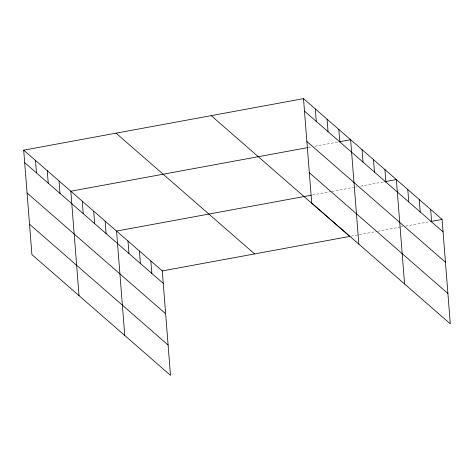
<?xml version="1.0" encoding="UTF-8"?>
<svg xmlns="http://www.w3.org/2000/svg" width="474" height="474" viewBox="0 0 474 474"><rect width="100%" height="100%" fill="white"/><g stroke="black" fill="none" stroke-linecap="round" stroke-linejoin="round"><path stroke-width="0.36" stroke-dasharray="2.37 1.78" d="M308.39 147.479L311.252 146.952M314.831 146.294L338.454 141.945M312.603 194.974L331.213 191.549M331.93 191.413L354.836 187.2M355.553 187.064L356.981 186.803M360.56 186.146L384.183 181.797M351.175 236.141L376.943 231.401M377.659 231.265L400.566 227.052M401.282 226.916L402.71 226.655M405.578 226.128L429.912 221.648"/><path stroke-width="0.71" d="M23.7 150.157L162.274 270.921L170.492 375.355L31.918 254.591L23.7 150.157L303.508 98.645L442.082 219.409L450.3 323.843L311.726 203.079L303.508 98.645M307.673 147.61L70.816 191.218L79.034 295.652M339.171 141.809L350.624 139.706L358.842 244.14M311.175 195.235L116.545 231.069L124.763 335.503M384.9 181.661L396.353 179.557L404.571 283.991M162.274 270.921L349.747 236.407L211.173 115.644M430.629 221.518L442.082 219.409M304.492 111.123L443.066 231.887M306.879 141.465L445.453 262.229M309.338 172.732L447.912 293.495M116.035 133.158L254.609 253.922M24.684 162.635L163.257 283.399M27.071 192.983L165.645 313.747M29.53 224.249L168.104 345.013M430.647 209.443L431.63 221.921M419.217 199.483L420.201 211.961M407.782 189.517L408.766 201.995M384.918 169.591L385.901 182.069M373.488 159.631L374.466 172.109M362.053 149.666L363.037 162.144M338.845 129.438L339.822 141.916M327.066 119.175L328.044 131.654M315.287 108.907L316.271 121.385M150.845 260.961L151.822 273.439M139.409 250.995L140.393 263.473M127.974 241.035L128.958 253.513M105.11 221.109L106.093 233.587M93.68 211.143L94.664 223.621M82.245 201.183L83.228 213.661M59.037 180.955L60.02 193.433M47.258 170.687L48.241 183.165M35.479 160.425L36.462 172.903"/></g></svg>
